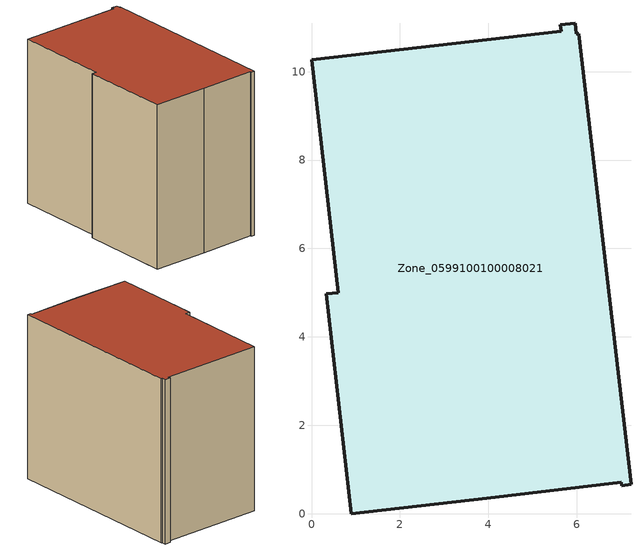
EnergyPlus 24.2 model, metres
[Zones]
Zone_0599100100008021
 floor ground (C_G): 6,10.86 6.05,10.86 7.23,0.66 7.02,0.64 7.01,0.71 3.97,0.35 0.9,0 0.34,4.97 0.6,5 0,10.27 5.65,10.92 5.63,11.06 5.97,11.09 z0
 wall outside (C_F): 0.6,5 0.34,4.97 0.9,0 3.97,0.35 7.01,0.71 7.02,0.64 7.23,0.66 6.05,10.86 6,10.86 5.97,11.09 5.63,11.06 5.65,10.92 0,10.27 0.6,5 z0:9.03
 roof outside (C_R): 5.97,11.09 5.63,11.06 5.65,10.92 0,10.27 0.6,5 0.34,4.97 0.9,0 3.97,0.35 7.01,0.71 7.02,0.64 7.23,0.66 6.05,10.86 6,10.86 z9.03
[BUILDING]
Pand.0599100100008021: North Axis=0; Terrain=City; Loads Convergence Tolerance Value=0.04; Temperature Convergence Tolerance Value=0.4; Solar Distribution=FullExterior; Maximum Number of Warmup Days=25; Minimum Number of Warmup Days=1
[Site:Location]
Rotterdam.The.Hague.AP_ZH_NLD Design_Conditions: Latitude=51.96; Longitude=4.45; Time Zone=1; Elevation=-4.5
[SITE:GROUNDTEMPERATURE:BUILDINGSURFACE]
18, 18, 18, 18, 18, 18, 18, 18, 18, 18, 18, 18
[MATERIAL] Thermal Absorptance=0.9; Solar Absorptance=0.7; Visible Absorptance=0.7
Name | Roughness | Thickness | Conductivity | Density | Specific Heat
G.TC.2015-2018 | MediumSmooth | 0.15 | 0.0428571 | 540 | 1210
F.TC.2015-2018 | Rough | 0.3 | 0.0666667 | 1920 | 840
R.TC.2015-2018 | MediumRough | 0.2 | 0.0333333 | 1500 | 1000
[CONSTRUCTION]
C_G: G.TC.2015-2018
C_F: F.TC.2015-2018
C_R: R.TC.2015-2018
[ZONE]
Zone_0599100100008021: Type=1; Multiplier=1; Ceiling Height=Autocalculate; Volume=Autocalculate; Floor Area=autocalculate; Part of Total Floor Area=Yes
[ZONEINFILTRATION:DESIGNFLOWRATE]
Infil_Zone_0599100100008021: Zone or ZoneList or Space or SpaceList=Zone_0599100100008021; Schedule=AlwaysOn; Design Flow Rate Calculation Method=Flow/Area; Flow Rate per Floor Area=0.0015; Constant Term Coefficient=1; Temperature Term Coefficient=0; Velocity Term Coefficient=0; Velocity Squared Term Coefficient=0
[HVACTEMPLATE:ZONE:IDEALLOADSAIRSYSTEM]
Zone_0599100100008021: Maximum Heating Supply Air Temperature=50; Minimum Cooling Supply Air Temperature=13; Maximum Heating Supply Air Humidity Ratio=0.0156; Minimum Cooling Supply Air Humidity Ratio=0.0077; Heating Limit=NoLimit; Cooling Limit=NoLimit; Dehumidification Control Type=ConstantSensibleHeatRatio; Cooling Sensible Heat Ratio=0.7; Dehumidification Setpoint=60; Humidification Control Type=None; Humidification Setpoint=30; Outdoor Air Method=None; Outdoor Air Flow Rate per Person=0.00944; Outdoor Air Flow Rate per Zone Floor Area=0; Outdoor Air Flow Rate per Zone=0; Demand Controlled Ventilation Type=None; Outdoor Air Economizer Type=NoEconomizer; Heat Recovery Type=None; Sensible Heat Recovery Effectiveness=0.7; Latent Heat Recovery Effectiveness=0.65
[ZONECONTROL:THERMOSTAT]
ThermostatControl_Zone_0599100100008021: Zone or ZoneList=Zone_0599100100008021; Control Type Schedule=DualSetpointControlType; Control 1=Thermostat_Zone_0599100100008021; Temperature Difference Between Cutout And Setpoint=0
[THERMOSTATSETPOINT:DUALSETPOINT]
Thermostat_Zone_0599100100008021: Heating Setpoint Temperature Schedule=HeatingSetpoint_Zone_0599100100008021; Cooling Setpoint Temperature Schedule=CoolingSetpoint_Zone_0599100100008021
[SCHEDULE:COMPACT]
HeatingSetpoint_Zone_0599100100008021: Through: 12/31, For: AllDays, Until: 24:00, 21
CoolingSetpoint_Zone_0599100100008021: Through: 12/31, For: AllDays, Until: 24:00, 24
DualSetpointControlType: Through: 12/31, For: AllDays, Until: 24:00, 4
AlwaysOn: Through: 12/31, For: AllDays, Until: 24:00, 1
